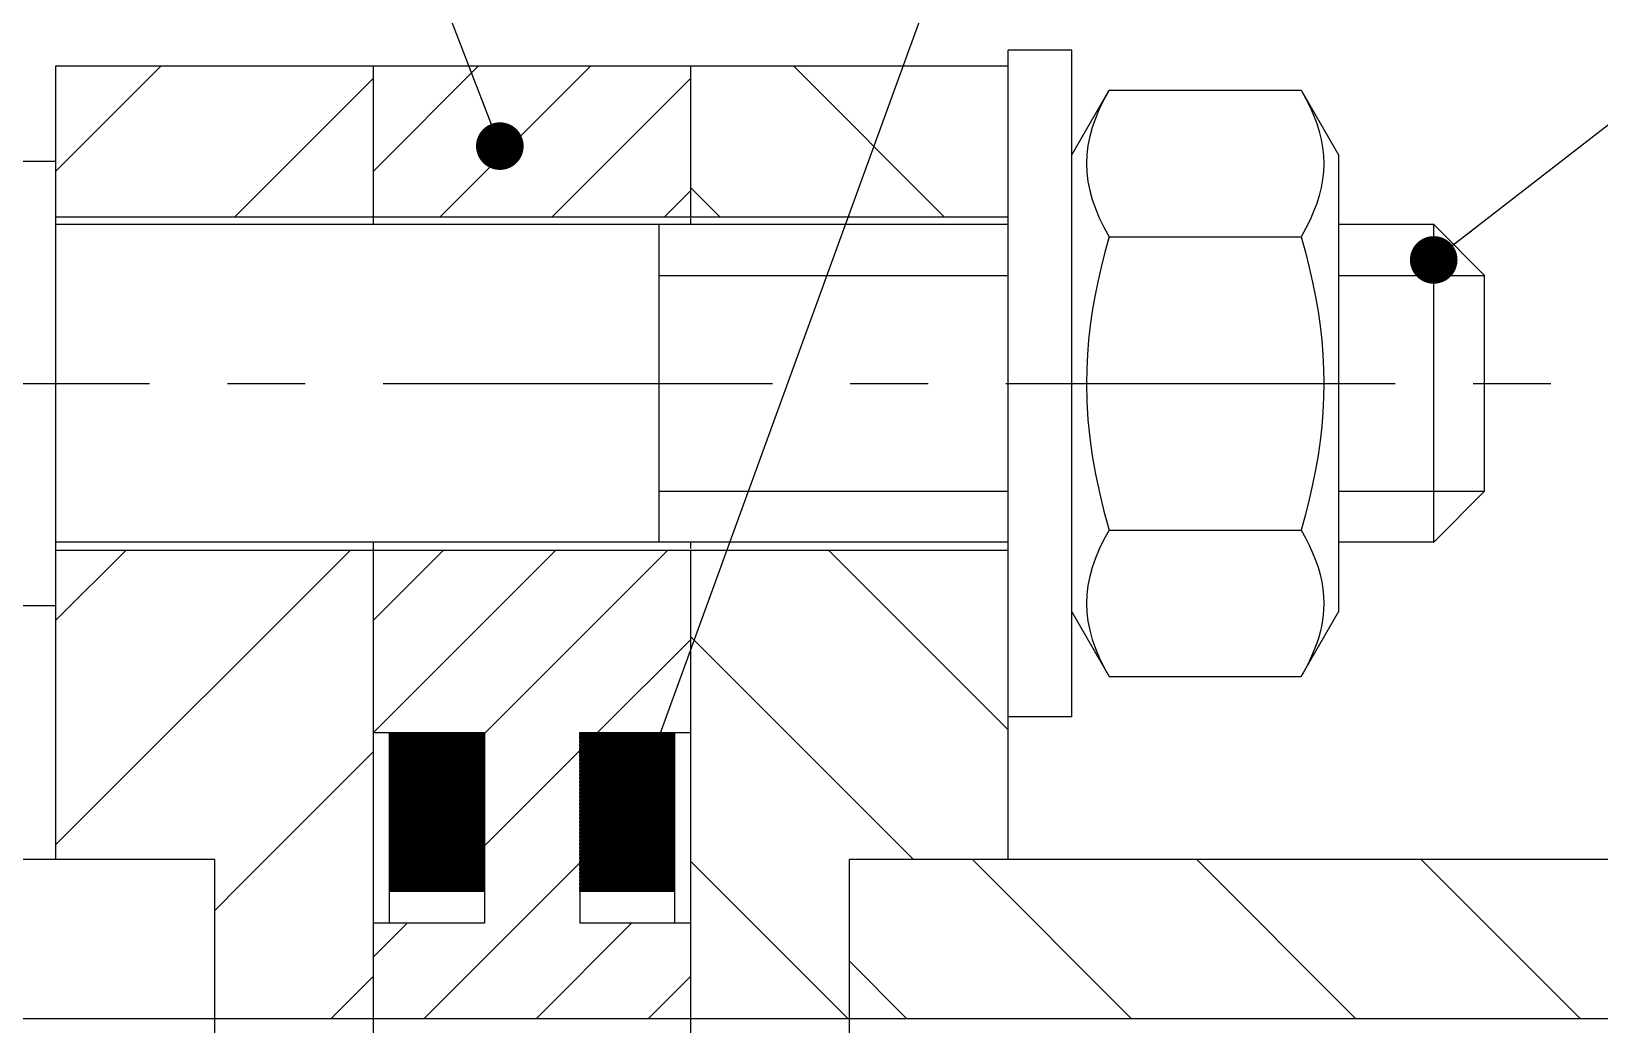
# Model space of a CAD drawing. Header units: millimetres. Extents: x 0 to 1189, y 0 to 841.
# Drawn here: x 395.5 to 494.3, y 115 to 177.6 of the extents above; entities that cross this region are included whole.
import ezdxf

# ---------------------------------------------------------------- set-up
doc = ezdxf.new("R2010")
doc.units = ezdxf.units.MM
doc.header["$LTSCALE"] = 65.395
doc.linetypes.add('CENTER', pattern=[0.6, 0.375, -0.075, 0.075, -0.075])
doc.layers.get('0').update_dxf_attribs({"linetype": 'CONTINUOUS'})
doc.layers.add('ALL_AXIS', color=7, linetype='CONTINUOUS')
doc.styles.get("Standard").update_dxf_attribs({"font": 'txt', "width": 0.7})
doc.dimstyles.get("Standard").update_dxf_attribs({"dimtxt": 3.5, "dimasz": 3, "dimexe": 0.18, "dimexo": 0.0625, "dimgap": 0.09, "dimtad": 1, "dimdec": 5, "dimdsep": 46, "dimtxsty": 'STANDARD', "dimblk": '_FILLED', "dimblk1": '_FILLED', "dimblk2": '_FILLED', "dimcen": 0.09, "dimadec": 0, "dimazin": 0, "dimtol": 1, "dimtp": 1e-05, "dimtm": 1e-05, "dimtfac": 1, "dimtdec": 5, "dimtofl": 0, "dimtmove": 0, "dimatfit": 3, "dimldrblk": '_FILLED', "dimfxl": 1, "dimtolj": 1, "dimarcsym": 0})

# ---------------------------------------------------------------- blocks, each defined once
blk = doc.blocks.new('_FILLED')
at = {"color": 0, "linetype": 'BYBLOCK'}
blk.add_solid([(0, 0), (-1, 0.167), (-1, -0.167)], dxfattribs=at)

msp = doc.modelspace()

# ---------------------------------------------------------------- linework, layer by layer
at = {"color": 7, "linetype": 'CONTINUOUS'}
for p, q in [((461.0820295, 176.3735683), (457.0820295, 176.3735683)), ((457.0820295, 125.3735683), (457.0820295, 176.3735683)), ((461.0820295, 134.3735683), (461.0820295, 176.3735683)), ((397.0820295, 125.3735683), (397.0820295, 175.3735683)), ((397.0820295, 175.3735683), (457.0820295, 175.3735683)), ((417.0820295, 165.3735683), (417.0820295, 175.3735683)), ((437.0820295, 165.8735683), (437.0820295, 175.3735683)), ((461.0820295, 169.7735927), (463.4345686, 173.848788)), ((463.4345686, 173.848788), (475.5292951, 173.848788)), ((475.5292951, 173.848788), (477.8818342, 169.7735927)), ((385.8906233, 169.3735683), (397.0820295, 169.3735683)), ((477.8818342, 169.7734707), (477.8818342, 140.973666)), ((397.0820295, 165.8735683), (457.0820295, 165.8735683)), ((457.0820295, 165.3735683), (397.0820295, 165.3735683)), ((435.0820295, 145.3735683), (435.0820295, 165.3735683)), ((437.0820295, 165.3735683), (437.0820295, 165.7811611)), ((483.8818342, 165.3735683), (477.8818342, 165.3735683)), ((487.0820295, 162.1736171), (483.8818342, 165.3735683)), ((483.8818342, 145.3735683), (483.8818342, 165.3735683)), ((463.4345686, 164.6111171), (475.5292951, 164.6111171)), ((487.0820295, 148.5735195), (487.0820295, 162.1730068)), ((387.1406233, 155.3735683), (397.0820295, 155.3735683)), ((487.0820295, 148.5735195), (483.8818342, 145.3735683)), ((457.0820295, 145.3735683), (397.0820295, 145.3735683)), ((417.0820295, 69.3735683), (417.0820295, 145.3735683)), ((437.0820295, 144.9659755), (437.0820295, 145.3735683)), ((463.4345686, 146.1360195), (475.5292951, 146.1360195)), ((483.8818342, 145.3735683), (477.8818342, 145.3735683)), ((397.0820295, 144.8735683), (457.0820295, 144.8735683)), ((437.0820295, 69.3735683), (437.0820295, 144.8735683)), ((385.8906233, 141.3735683), (397.0820295, 141.3735683)), ((461.0820295, 140.9735439), (463.4345686, 136.8983486)), ((475.5292951, 136.8983486), (477.8818342, 140.9735439)), ((463.4345686, 136.8983486), (475.5292951, 136.8983486)), ((461.0820295, 134.3735683), (457.0820295, 134.3735683)), ((417.0820295, 133.3735683), (424.0820295, 133.3735683)), ((418.0820295, 133.3735683), (418.0820295, 121.3735683)), ((424.0820295, 133.3735683), (424.0820295, 121.3735683)), ((430.0820295, 133.3735683), (437.0820295, 133.3735683)), ((430.0820295, 133.3735683), (430.0820295, 121.3735683)), ((436.0820295, 121.3735683), (436.0820295, 133.3735683)), ((407.0820295, 125.3735683), (339.5186627, 125.3735683)), ((407.0820295, 69.3735683), (407.0820295, 125.3735683)), ((542.3399133, 125.3735683), (447.0820295, 125.3735683)), ((447.0820295, 69.3735683), (447.0820295, 125.3735683)), ((424.0820295, 123.3735683), (418.0820295, 123.3735683)), ((436.0820295, 123.3735683), (430.0820295, 123.3735683)), ((424.0820295, 121.3735683), (417.0820295, 121.3735683)), ((437.0820295, 121.3735683), (430.0820295, 121.3735683)), ((340.5022143, 115.3735683), (538.7131917, 115.3735683))]:
    msp.add_line(p, q, dxfattribs=at)
at = {"color": 2, "linetype": 'CONTINUOUS'}
for p, q in [((397.0820295, 168.7433193), (403.7119123, 175.3735683)), ((417.0820295, 168.7433193), (423.7119123, 175.3735683)), ((421.2832014, 165.8735683), (430.7832014, 175.3735683)), ((453.0400373, 165.8735683), (443.5400373, 175.3735683)), ((408.3544905, 165.8735683), (417.0820295, 174.6011074)), ((428.3544905, 165.8735683), (437.0820295, 174.6011074)), ((435.4257795, 165.8735683), (437.0820295, 167.5300625)), ((438.8974592, 165.8735683), (437.0820295, 167.6892421)), ((435.0820295, 162.1736171), (457.0820295, 162.1736171)), ((477.8818342, 162.1736171), (487.0820295, 162.1736171)), ((435.0820295, 148.5735195), (457.0820295, 148.5735195)), ((477.8818342, 148.5735195), (487.0820295, 148.5735195)), ((397.0820295, 140.4590175), (401.4970686, 144.8735683)), ((397.0820295, 126.3168056), (415.6386701, 144.8735683)), ((417.0820295, 140.4590175), (421.4970686, 144.8735683)), ((417.0820295, 133.3879726), (428.5673811, 144.8735683)), ((424.0820295, 133.3168056), (435.6386701, 144.8735683)), ((457.0820295, 133.5471523), (445.7558576, 144.8735683)), ((451.1132795, 125.3735683), (437.0820295, 139.4050625)), ((431.2099592, 133.3735683), (437.0820295, 139.2457607)), ((418.0820295, 133.3410976), (420.752928, 123.3735683)), ((418.0820295, 133.2638271), (420.7324201, 123.3735683)), ((418.0820295, 133.1865566), (420.7109358, 123.3735683)), ((418.0820295, 133.1092861), (420.690428, 123.3735683)), ((418.0820295, 133.0318935), (420.6699201, 123.3735683)), ((418.0820295, 132.954623), (420.6494123, 123.3735683)), ((418.0820295, 132.8773525), (420.6289045, 123.3735683)), ((418.0820295, 132.800082), (420.6074201, 123.3735683)), ((418.0820295, 132.7228115), (420.5869123, 123.3735683)), ((418.0820295, 132.645541), (420.5664045, 123.3735683)), ((418.0820295, 132.5682705), (420.5458967, 123.3735683)), ((418.0820295, 132.491), (420.5253889, 123.3735683)), ((418.0820295, 132.4137294), (420.5039045, 123.3735683)), ((418.0937483, 133.3735683), (420.7734358, 123.3735683)), ((418.1142561, 133.3735683), (420.7939436, 123.3735683)), ((418.1357405, 133.3735683), (420.8144514, 123.3735683)), ((418.1562483, 133.3735683), (420.8359358, 123.3735683)), ((418.1767561, 133.3735683), (420.8564436, 123.3735683)), ((418.1972639, 133.3735683), (420.8769514, 123.3735683)), ((418.2177717, 133.3735683), (420.8974592, 123.3735683)), ((418.2392561, 133.3735683), (420.917967, 123.3735683)), ((418.2597639, 133.3735683), (420.9394514, 123.3735683)), ((418.2802717, 133.3735683), (420.9599592, 123.3735683)), ((418.3007795, 133.3735683), (420.980467, 123.3735683)), ((418.3222639, 133.3735683), (421.0009748, 123.3735683)), ((418.3427717, 133.3735683), (421.0224592, 123.3735683)), ((418.3632795, 133.3735683), (421.042967, 123.3735683)), ((418.3837873, 133.3735683), (421.0634748, 123.3735683)), ((418.4042951, 133.3735683), (421.0839826, 123.3735683)), ((418.4257795, 133.3735683), (421.1044905, 123.3735683)), ((418.4462873, 133.3735683), (421.1259748, 123.3735683)), ((418.4667951, 133.3735683), (421.1464826, 123.3735683)), ((418.487303, 133.3735683), (421.1669905, 123.3735683)), ((418.5078108, 133.3735683), (421.1874983, 123.3735683)), ((418.5292951, 133.3735683), (421.2080061, 123.3735683)), ((418.549803, 133.3735683), (421.2294905, 123.3735683)), ((418.5703108, 133.3735683), (421.2499983, 123.3735683)), ((418.5908186, 133.3735683), (421.2705061, 123.3735683)), ((418.6113264, 133.3735683), (421.2910139, 123.3735683)), ((418.6328108, 133.3735683), (421.3115217, 123.3735683)), ((418.6533186, 133.3735683), (421.3330061, 123.3735683)), ((418.6738264, 133.3735683), (421.3535139, 123.3735683)), ((418.6943342, 133.3735683), (421.3740217, 123.3735683)), ((418.714842, 133.3735683), (421.3945295, 123.3735683)), ((418.7363264, 133.3735683), (421.4150373, 123.3735683)), ((418.7568342, 133.3735683), (421.4365217, 123.3735683)), ((418.777342, 133.3735683), (421.4570295, 123.3735683)), ((418.7978498, 133.3735683), (421.4775373, 123.3735683)), ((418.8183576, 133.3735683), (421.4980451, 123.3735683)), ((418.839842, 133.3735683), (421.518553, 123.3735683)), ((418.8603498, 133.3735683), (421.5400373, 123.3735683)), ((418.8808576, 133.3735683), (421.5605451, 123.3735683)), ((418.9013655, 133.3735683), (421.581053, 123.3735683)), ((418.9218733, 133.3735683), (421.6015608, 123.3735683)), ((418.9433576, 133.3735683), (421.6220686, 123.3735683)), ((418.9638655, 133.3735683), (421.643553, 123.3735683)), ((418.9843733, 133.3735683), (421.6640608, 123.3735683)), ((419.0048811, 133.3735683), (421.6845686, 123.3735683)), ((419.0253889, 133.3735683), (421.7050764, 123.3735683)), ((419.0468733, 133.3735683), (421.7255842, 123.3735683)), ((419.0673811, 133.3735683), (421.7470686, 123.3735683)), ((419.0878889, 133.3735683), (421.7675764, 123.3735683)), ((419.1083967, 133.3735683), (421.7880842, 123.3735683)), ((419.1289045, 133.3735683), (421.808592, 123.3735683)), ((419.1503889, 133.3735683), (421.8290998, 123.3735683)), ((419.1708967, 133.3735683), (421.8505842, 123.3735683)), ((419.1914045, 133.3735683), (421.871092, 123.3735683)), ((419.2119123, 133.3735683), (421.8915998, 123.3735683)), ((419.2324201, 133.3735683), (421.9121076, 123.3735683)), ((419.2539045, 133.3735683), (421.9326155, 123.3735683)), ((419.2744123, 133.3735683), (421.9540998, 123.3735683)), ((419.2949201, 133.3735683), (421.9746076, 123.3735683)), ((419.315428, 133.3735683), (421.9951155, 123.3735683)), ((419.3359358, 133.3735683), (422.0156233, 123.3735683)), ((419.3574201, 133.3735683), (422.0361311, 123.3735683)), ((419.377928, 133.3735683), (422.0576155, 123.3735683)), ((419.3984358, 133.3735683), (422.0781233, 123.3735683)), ((419.4189436, 133.3735683), (422.0986311, 123.3735683)), ((419.4394514, 133.3735683), (422.1191389, 123.3735683)), ((419.4609358, 133.3735683), (422.1396467, 123.3735683)), ((419.4814436, 133.3735683), (422.1611311, 123.3735683)), ((419.5019514, 133.3735683), (422.1816389, 123.3735683)), ((419.5224592, 133.3735683), (422.2021467, 123.3735683)), ((419.542967, 133.3735683), (422.2226545, 123.3735683)), ((419.5644514, 133.3735683), (422.2431623, 123.3735683)), ((419.5849592, 133.3735683), (422.2646467, 123.3735683)), ((419.605467, 133.3735683), (422.2851545, 123.3735683)), ((419.6259748, 133.3735683), (422.3056623, 123.3735683)), ((419.6464826, 133.3735683), (422.3261701, 123.3735683)), ((419.667967, 133.3735683), (422.346678, 123.3735683)), ((419.6884748, 133.3735683), (422.3681623, 123.3735683)), ((419.7089826, 133.3735683), (422.3886701, 123.3735683)), ((419.7294905, 133.3735683), (422.409178, 123.3735683)), ((419.7499983, 133.3735683), (422.4296858, 123.3735683)), ((419.7714826, 133.3735683), (422.4501936, 123.3735683)), ((419.7919905, 133.3735683), (422.471678, 123.3735683)), ((419.8124983, 133.3735683), (422.4921858, 123.3735683)), ((419.8330061, 133.3735683), (422.5126936, 123.3735683)), ((419.8535139, 133.3735683), (422.5332014, 123.3735683)), ((419.8749983, 133.3735683), (422.5537092, 123.3735683)), ((419.8955061, 133.3735683), (422.5751936, 123.3735683)), ((419.9160139, 133.3735683), (422.5957014, 123.3735683)), ((419.9365217, 133.3735683), (422.6162092, 123.3735683)), ((419.9580061, 133.3735683), (422.636717, 123.3735683)), ((419.9785139, 133.3735683), (422.6582014, 123.3735683)), ((419.9990217, 133.3735683), (422.6787092, 123.3735683)), ((420.0195295, 133.3735683), (422.699217, 123.3735683)), ((420.0400373, 133.3735683), (422.7197248, 123.3735683)), ((420.0615217, 133.3735683), (422.7402326, 123.3735683)), ((420.0820295, 133.3735683), (422.761717, 123.3735683)), ((420.1025373, 133.3735683), (422.7822248, 123.3735683)), ((420.1230451, 133.3735683), (422.8027326, 123.3735683)), ((420.143553, 133.3735683), (422.8232405, 123.3735683)), ((420.1650373, 133.3735683), (422.8437483, 123.3735683)), ((420.1855451, 133.3735683), (422.8652326, 123.3735683)), ((420.206053, 133.3735683), (422.8857405, 123.3735683)), ((420.2265608, 133.3735683), (422.9062483, 123.3735683)), ((420.2470686, 133.3735683), (422.9267561, 123.3735683)), ((420.268553, 133.3735683), (422.9472639, 123.3735683)), ((420.2890608, 133.3735683), (422.9687483, 123.3735683)), ((420.3095686, 133.3735683), (422.9892561, 123.3735683)), ((420.3300764, 133.3735683), (423.0097639, 123.3735683)), ((420.3505842, 133.3735683), (423.0302717, 123.3735683)), ((420.3720686, 133.3735683), (423.0507795, 123.3735683)), ((420.3925764, 133.3735683), (423.0722639, 123.3735683)), ((420.4130842, 133.3735683), (423.0927717, 123.3735683)), ((420.433592, 133.3735683), (423.1132795, 123.3735683)), ((420.4540998, 133.3735683), (423.1337873, 123.3735683)), ((420.4755842, 133.3735683), (423.1542951, 123.3735683)), ((420.496092, 133.3735683), (423.1757795, 123.3735683)), ((420.5165998, 133.3735683), (423.1962873, 123.3735683)), ((420.5371076, 133.3735683), (423.2167951, 123.3735683)), ((420.5576155, 133.3735683), (423.237303, 123.3735683)), ((420.5790998, 133.3735683), (423.2578108, 123.3735683)), ((420.5996076, 133.3735683), (423.2792951, 123.3735683)), ((420.6201155, 133.3735683), (423.299803, 123.3735683)), ((420.6406233, 133.3735683), (423.3203108, 123.3735683)), ((420.6611311, 133.3735683), (423.3408186, 123.3735683)), ((420.6826155, 133.3735683), (423.3613264, 123.3735683)), ((420.7031233, 133.3735683), (423.3828108, 123.3735683)), ((420.7236311, 133.3735683), (423.4033186, 123.3735683)), ((420.7441389, 133.3735683), (423.4238264, 123.3735683)), ((420.7646467, 133.3735683), (423.4443342, 123.3735683)), ((420.7861311, 133.3735683), (423.464842, 123.3735683)), ((420.8066389, 133.3735683), (423.4863264, 123.3735683)), ((420.8271467, 133.3735683), (423.5068342, 123.3735683)), ((420.8476545, 133.3735683), (423.527342, 123.3735683)), ((420.8681623, 133.3735683), (423.5478498, 123.3735683)), ((420.8896467, 133.3735683), (423.5683576, 123.3735683)), ((420.9101545, 133.3735683), (423.589842, 123.3735683)), ((420.9306623, 133.3735683), (423.6103498, 123.3735683)), ((420.9511701, 133.3735683), (423.6308576, 123.3735683)), ((420.971678, 133.3735683), (423.6513655, 123.3735683)), ((420.9931623, 133.3735683), (423.6718733, 123.3735683)), ((421.0136701, 133.3735683), (423.6933576, 123.3735683)), ((421.034178, 133.3735683), (423.7138655, 123.3735683)), ((421.0546858, 133.3735683), (423.7343733, 123.3735683)), ((421.0751936, 133.3735683), (423.7548811, 123.3735683)), ((421.096678, 133.3735683), (423.7753889, 123.3735683)), ((421.1171858, 133.3735683), (423.7968733, 123.3735683)), ((421.1376936, 133.3735683), (423.8173811, 123.3735683)), ((421.1582014, 133.3735683), (423.8378889, 123.3735683)), ((421.1787092, 133.3735683), (423.8583967, 123.3735683)), ((421.2001936, 133.3735683), (423.8789045, 123.3735683)), ((421.2207014, 133.3735683), (423.9003889, 123.3735683)), ((421.2412092, 133.3735683), (423.9208967, 123.3735683)), ((421.261717, 133.3735683), (423.9414045, 123.3735683)), ((421.2822248, 133.3735683), (423.9619123, 123.3735683)), ((421.3037092, 133.3735683), (423.9824201, 123.3735683)), ((421.324217, 133.3735683), (424.0039045, 123.3735683)), ((421.3447248, 133.3735683), (424.0244123, 123.3735683)), ((421.3652326, 133.3735683), (424.0449201, 123.3735683)), ((421.3857405, 133.3735683), (424.065428, 123.3735683)), ((421.4072248, 133.3735683), (424.0820295, 123.3899257)), ((421.4277326, 133.3735683), (424.0820295, 123.4671962)), ((421.4482405, 133.3735683), (424.0820295, 123.5444668)), ((421.4687483, 133.3735683), (424.0820295, 123.6217373)), ((421.4892561, 133.3735683), (424.0820295, 123.6990078)), ((421.5107405, 133.3735683), (424.0820295, 123.7762783)), ((421.5312483, 133.3735683), (424.0820295, 123.8535488)), ((421.5517561, 133.3735683), (424.0820295, 123.9308193)), ((421.5722639, 133.3735683), (424.0820295, 124.0080898)), ((421.5927717, 133.3735683), (424.0820295, 124.0853603)), ((421.6142561, 133.3735683), (424.0820295, 124.1626308)), ((421.6347639, 133.3735683), (424.0820295, 124.2399013)), ((421.6552717, 133.3735683), (424.0820295, 124.3171718)), ((421.6757795, 133.3735683), (424.0820295, 124.3944423)), ((421.6972639, 133.3735683), (424.0820295, 124.4717128)), ((421.7177717, 133.3735683), (424.0820295, 124.5489834)), ((421.7382795, 133.3735683), (424.0820295, 124.6262539)), ((421.7587873, 133.3735683), (424.0820295, 124.7035244)), ((421.7792951, 133.3735683), (424.0820295, 124.7807949)), ((421.8007795, 133.3735683), (424.0820295, 124.8580654)), ((421.8212873, 133.3735683), (424.0820295, 124.9353359)), ((421.8417951, 133.3735683), (424.0820295, 125.0126064)), ((421.862303, 133.3735683), (424.0820295, 125.0898769)), ((421.8828108, 133.3735683), (424.0820295, 125.1671474)), ((421.9042951, 133.3735683), (424.0820295, 125.2444179)), ((421.924803, 133.3735683), (424.0820295, 125.3216884)), ((421.9453108, 133.3735683), (424.0820295, 125.3989589)), ((421.9658186, 133.3735683), (424.0820295, 125.4762294)), ((421.9863264, 133.3735683), (424.0820295, 125.5535)), ((422.0078108, 133.3735683), (424.0820295, 125.6307705)), ((422.0283186, 133.3735683), (424.0820295, 125.708041)), ((422.0488264, 133.3735683), (424.0820295, 125.7853115)), ((422.0693342, 133.3735683), (424.0820295, 125.862582)), ((422.089842, 133.3735683), (424.0820295, 125.9399746)), ((422.1113264, 133.3735683), (424.0820295, 126.0172451)), ((422.1318342, 133.3735683), (424.0820295, 126.0945156)), ((422.152342, 133.3735683), (424.0820295, 126.1717861)), ((422.1728498, 133.3735683), (424.0820295, 126.2490566)), ((422.1933576, 133.3735683), (424.0820295, 126.3263271)), ((422.214842, 133.3735683), (424.0820295, 126.4035976)), ((422.2353498, 133.3735683), (424.0820295, 126.4808681)), ((422.2558576, 133.3735683), (424.0820295, 126.5581386)), ((422.2763655, 133.3735683), (424.0820295, 126.6354091)), ((422.2968733, 133.3735683), (424.0820295, 126.7126796)), ((422.3183576, 133.3735683), (424.0820295, 126.7899502)), ((422.3388655, 133.3735683), (424.0820295, 126.8672207)), ((422.3593733, 133.3735683), (424.0820295, 126.9444912)), ((422.3798811, 133.3735683), (424.0820295, 127.0217617)), ((422.4003889, 133.3735683), (424.0820295, 127.0990322)), ((422.4218733, 133.3735683), (422.5322248, 132.9584072)), ((422.4423811, 133.3735683), (424.0820295, 127.2535732)), ((422.4628889, 133.3735683), (424.0820295, 127.3308437)), ((422.4833967, 133.3735683), (424.0820295, 127.4081142)), ((422.5039045, 133.3735683), (424.0820295, 127.4853847)), ((422.5253889, 133.3735683), (424.0820295, 127.5626552)), ((422.5322248, 132.9584072), (424.0820295, 127.1763027)), ((422.5458967, 133.3735683), (424.0820295, 127.6399257)), ((422.5664045, 133.3735683), (422.667967, 132.9946621)), ((422.5869123, 133.3735683), (424.0820295, 127.7944668)), ((422.6074201, 133.3735683), (422.7070295, 133.005038)), ((422.6289045, 133.3735683), (424.0820295, 127.9490078)), ((422.6494123, 133.3735683), (424.0820295, 128.0262783)), ((422.667967, 132.9946621), (424.0820295, 127.7171962)), ((422.6699201, 133.3735683), (424.0820295, 128.1035488)), ((422.690428, 133.3735683), (424.0820295, 128.1808193)), ((422.7070295, 133.005038), (424.0820295, 127.8717373)), ((422.7109358, 133.3735683), (422.8027326, 133.0309169)), ((422.7324201, 133.3735683), (424.0820295, 128.3353603)), ((422.752928, 133.3735683), (424.0820295, 128.4126308)), ((422.7734358, 133.3735683), (424.0820295, 128.4899013)), ((422.7939436, 133.3735683), (424.0820295, 128.5672939)), ((422.8027326, 133.0309169), (424.0820295, 128.2580898)), ((422.8144514, 133.3735683), (424.0820295, 128.6445644)), ((422.8359358, 133.3735683), (424.0820295, 128.7218349)), ((422.8564436, 133.3735683), (424.0820295, 128.7991054)), ((422.8769514, 133.3735683), (424.0820295, 128.8763759)), ((422.8974592, 133.3735683), (424.0820295, 128.9536464)), ((422.917967, 133.3735683), (424.0820295, 129.0309169)), ((422.9394514, 133.3735683), (424.0820295, 129.1081875)), ((422.9599592, 133.3735683), (423.0351545, 133.0930507)), ((422.980467, 133.3735683), (424.0820295, 129.2627285)), ((423.0009748, 133.3735683), (424.0820295, 129.339999)), ((423.0214826, 133.3735683), (424.0820295, 129.4172695)), ((423.0351545, 133.0930507), (424.0820295, 129.185458)), ((423.042967, 133.3735683), (424.0820295, 129.49454)), ((423.0634748, 133.3735683), (424.0820295, 129.5718105)), ((423.0839826, 133.3735683), (424.0820295, 129.649081)), ((423.1044905, 133.3735683), (424.0820295, 129.7263515)), ((423.1249983, 133.3735683), (424.0820295, 129.803622)), ((423.1464826, 133.3735683), (424.0820295, 129.8808925)), ((423.1669905, 133.3735683), (424.0820295, 129.958163)), ((423.1874983, 133.3735683), (424.0820295, 130.0354336)), ((423.2080061, 133.3735683), (424.0820295, 130.1127041)), ((423.2285139, 133.3735683), (424.0820295, 130.1899746)), ((423.2499983, 133.3735683), (424.0820295, 130.2672451)), ((423.2705061, 133.3735683), (424.0820295, 130.3445156)), ((423.2910139, 133.3735683), (424.0820295, 130.4217861)), ((423.3115217, 133.3735683), (424.0820295, 130.4990566)), ((423.3330061, 133.3735683), (424.0820295, 130.5763271)), ((423.3535139, 133.3735683), (424.0820295, 130.6535976)), ((423.3740217, 133.3735683), (424.0820295, 130.7308681)), ((423.3945295, 133.3735683), (424.0820295, 130.8081386)), ((423.4150373, 133.3735683), (424.0820295, 130.8854091)), ((423.4365217, 133.3735683), (424.0820295, 130.9626796)), ((423.4570295, 133.3735683), (424.0820295, 131.0399502)), ((423.4775373, 133.3735683), (424.0820295, 131.1172207)), ((423.4980451, 133.3735683), (424.0820295, 131.1944912)), ((423.518553, 133.3735683), (424.0820295, 131.2718837)), ((423.5400373, 133.3735683), (424.0820295, 131.3491543)), ((423.5605451, 133.3735683), (424.0820295, 131.4264248)), ((423.581053, 133.3735683), (424.0820295, 131.5036953)), ((423.6015608, 133.3735683), (424.0820295, 131.5809658)), ((423.6220686, 133.3735683), (424.0820295, 131.6582363)), ((423.643553, 133.3735683), (424.0820295, 131.7355068)), ((423.6640608, 133.3735683), (423.6914045, 133.2689541)), ((423.6845686, 133.3735683), (424.0820295, 131.8900478)), ((423.6914045, 133.2689541), (424.0820295, 131.8127773)), ((423.7050764, 133.3735683), (424.0820295, 131.9673183)), ((423.7255842, 133.3735683), (423.7499983, 133.2845791)), ((423.7470686, 133.3735683), (424.0820295, 132.1218593)), ((423.7499983, 133.2845791), (424.0820295, 132.0445888)), ((423.7675764, 133.3735683), (423.7880842, 133.294955)), ((423.7880842, 133.3735683), (424.0820295, 132.2764003)), ((423.7880842, 133.294955), (424.0820295, 132.1991298)), ((423.808592, 133.3735683), (424.0820295, 132.3536709)), ((423.8290998, 133.3735683), (424.0820295, 132.4309414)), ((423.8505842, 133.3735683), (424.0820295, 132.5082119)), ((423.871092, 133.3735683), (424.0820295, 132.5854824)), ((423.8915998, 133.3735683), (424.0820295, 132.6627529)), ((423.9121076, 133.3735683), (424.0820295, 132.7400234)), ((423.9326155, 133.3735683), (424.0820295, 132.8172939)), ((423.9540998, 133.3735683), (424.0820295, 132.8945644)), ((423.9746076, 133.3735683), (424.0820295, 132.9718349)), ((423.9951155, 133.3735683), (424.0820295, 133.0491054)), ((424.0156233, 133.3735683), (424.0820295, 133.1263759)), ((424.0361311, 133.3735683), (424.0820295, 133.2036464)), ((424.0576155, 133.3735683), (424.0820295, 133.2809169)), ((424.0781233, 133.3735683), (424.0820295, 133.3581875)), ((430.0820295, 133.1943691), (430.0976545, 133.3735683)), ((430.0820295, 132.7353847), (430.1376936, 133.3735683)), ((430.0820295, 132.2764003), (430.1777326, 133.3735683)), ((430.0820295, 131.817416), (430.2177717, 133.3735683)), ((430.0820295, 131.5880459), (430.2382795, 133.3735683)), ((430.0820295, 131.1290615), (430.2783186, 133.3735683)), ((430.0820295, 130.6700771), (430.3183576, 133.3735683)), ((430.0820295, 130.2110927), (430.3583967, 133.3735683)), ((430.0820295, 129.9817226), (430.3789045, 133.3735683)), ((430.0820295, 129.7522304), (430.3984358, 133.3735683)), ((430.0820295, 129.5227382), (430.4189436, 133.3735683)), ((430.0820295, 129.0637539), (430.4589826, 133.3735683)), ((430.0820295, 128.6047695), (430.4990217, 133.3735683)), ((430.0820295, 128.3753994), (430.5195295, 133.3735683)), ((430.0820295, 128.1459072), (430.5390608, 133.3735683)), ((430.0820295, 127.916415), (430.5595686, 133.3735683)), ((430.0820295, 127.6869228), (430.5790998, 133.3735683)), ((430.0820295, 127.4574306), (430.5996076, 133.3735683)), ((430.0820295, 126.9985683), (430.6396467, 133.3735683)), ((430.0820295, 126.7690761), (430.6601545, 133.3735683)), ((430.0820295, 126.5395839), (430.6796858, 133.3735683)), ((430.0820295, 126.3100918), (430.7001936, 133.3735683)), ((430.0820295, 126.0805996), (430.7197248, 133.3735683)), ((430.0820295, 125.8511074), (430.7402326, 133.3735683)), ((430.0820295, 125.6216152), (430.7597639, 133.3735683)), ((430.0820295, 125.3922451), (430.7802717, 133.3735683)), ((430.0820295, 124.9332607), (430.8203108, 133.3735683)), ((430.0820295, 124.7037685), (430.8408186, 133.3735683)), ((430.0820295, 124.4742763), (430.8603498, 133.3735683)), ((430.0820295, 124.2447841), (430.8808576, 133.3735683)), ((430.0820295, 132.0469082), (430.1982405, 133.3735683)), ((430.0820295, 130.8995693), (430.2988264, 133.3735683)), ((430.0820295, 130.4405849), (430.3388655, 133.3735683)), ((430.0820295, 129.2932461), (430.4394514, 133.3735683)), ((430.0820295, 128.8342617), (430.4794905, 133.3735683)), ((430.0820295, 127.2279384), (430.6201155, 133.3735683)), ((430.0820295, 125.1627529), (430.8007795, 133.3735683)), ((430.0820295, 132.5058925), (430.1582014, 133.3735683)), ((430.0820295, 131.3585537), (430.2587873, 133.3735683)), ((430.0820295, 132.9648769), (430.1181623, 133.3735683)), ((430.0820295, 123.5564296), (430.9414045, 133.3735683)), ((430.0820295, 124.0152919), (430.8945295, 133.3025234)), ((430.0820295, 123.7859218), (430.9140608, 133.3006923)), ((430.0859358, 123.3735683), (430.9609358, 133.3735683)), ((430.1064436, 123.3735683), (430.9814436, 133.3735683)), ((430.1259748, 123.3735683), (431.0009748, 133.3735683)), ((430.1464826, 123.3735683), (431.0136701, 133.2920253)), ((430.1660139, 123.3735683), (431.034178, 133.2903164)), ((430.1865217, 123.3735683), (431.0615217, 133.3735683)), ((430.2070295, 123.3735683), (431.074217, 133.2867763)), ((430.2265608, 123.3735683), (431.1015608, 133.3735683)), ((430.2470686, 123.3735683), (431.1132795, 133.2833584)), ((430.2665998, 123.3735683), (431.1415998, 133.3735683)), ((430.2871076, 123.3735683), (431.1533186, 133.2798183)), ((430.3066389, 123.3735683), (431.1738264, 133.2781093)), ((430.3271467, 123.3735683), (431.2021467, 133.3735683)), ((430.346678, 123.3735683), (431.221678, 133.3735683)), ((430.3671858, 123.3735683), (431.2421858, 133.3735683)), ((430.3876936, 123.3735683), (431.261717, 133.3735683)), ((430.4072248, 123.3735683), (431.2822248, 133.3735683)), ((430.4277326, 123.3735683), (431.292967, 133.2676113)), ((430.4472639, 123.3735683), (431.3222639, 133.3735683)), ((430.4677717, 123.3735683), (431.3427717, 133.3735683)), ((430.487303, 123.3735683), (431.362303, 133.3735683)), ((430.5078108, 123.3735683), (431.3828108, 133.3735683)), ((430.527342, 123.3735683), (431.402342, 133.3735683)), ((430.5478498, 123.3735683), (431.4121076, 133.2571132)), ((430.5683576, 123.3735683), (431.4326155, 133.2554043)), ((430.5878889, 123.3735683), (431.4628889, 133.3735683)), ((430.6083967, 123.3735683), (431.4833967, 133.3735683)), ((430.627928, 123.3735683), (431.502928, 133.3735683)), ((430.6484358, 123.3735683), (431.511717, 133.2484462)), ((430.667967, 123.3735683), (431.542967, 133.3735683)), ((430.6884748, 123.3735683), (431.5634748, 133.3735683)), ((430.7080061, 123.3735683), (431.5830061, 133.3735683)), ((430.7285139, 123.3735683), (431.6035139, 133.3735683)), ((430.7490217, 123.3735683), (431.6230451, 133.3735683)), ((430.768553, 123.3735683), (431.643553, 133.3735683)), ((430.7890608, 123.3735683), (431.6640608, 133.3735683)), ((430.808592, 123.3735683), (431.683592, 133.3735683)), ((430.8290998, 123.3735683), (431.7040998, 133.3735683)), ((430.8486311, 123.3735683), (431.7236311, 133.3735683)), ((430.8691389, 123.3735683), (431.7441389, 133.3735683)), ((430.8896467, 123.3735683), (431.7636701, 133.3735683)), ((430.8945295, 133.3025234), (430.9003889, 133.3735683)), ((430.909178, 123.3735683), (431.784178, 133.3735683)), ((430.9140608, 133.3006923), (430.9208967, 133.3735683)), ((430.9296858, 123.3735683), (431.8046858, 133.3735683)), ((430.949217, 123.3735683), (431.824217, 133.3735683)), ((430.9697248, 123.3735683), (431.8447248, 133.3735683)), ((430.9892561, 123.3735683), (431.8642561, 133.3735683)), ((431.0097639, 123.3735683), (431.8847639, 133.3735683)), ((431.0136701, 133.2920253), (431.0214826, 133.3735683)), ((431.0292951, 123.3735683), (431.9042951, 133.3735683)), ((431.034178, 133.2903164), (431.0410139, 133.3735683)), ((431.049803, 123.3735683), (431.924803, 133.3735683)), ((431.0703108, 123.3735683), (431.9443342, 133.3735683)), ((431.074217, 133.2867763), (431.081053, 133.3735683)), ((431.089842, 123.3735683), (431.964842, 133.3735683)), ((431.1103498, 123.3735683), (431.9853498, 133.3735683)), ((431.1132795, 133.2833584), (431.1220686, 133.3735683)), ((431.1298811, 123.3735683), (432.0048811, 133.3735683)), ((431.1503889, 123.3735683), (432.0253889, 133.3735683)), ((431.1533186, 133.2798183), (431.1621076, 133.3735683)), ((431.1699201, 123.3735683), (432.0449201, 133.3735683)), ((431.1738264, 133.2781093), (431.1816389, 133.3735683)), ((431.190428, 123.3735683), (432.065428, 133.3735683)), ((431.2099592, 123.3735683), (432.0849592, 133.3735683)), ((431.230467, 123.3735683), (432.105467, 133.3735683)), ((431.2509748, 123.3735683), (432.1249983, 133.3735683)), ((431.2705061, 123.3735683), (432.1455061, 133.3735683)), ((431.2910139, 123.3735683), (432.1660139, 133.3735683)), ((431.292967, 133.2676113), (431.3027326, 133.3735683)), ((431.3105451, 123.3735683), (432.1855451, 133.3735683)), ((431.331053, 123.3735683), (432.206053, 133.3735683)), ((431.3505842, 123.3735683), (432.2255842, 133.3735683)), ((431.371092, 123.3735683), (432.246092, 133.3735683)), ((431.3906233, 123.3735683), (432.2656233, 133.3735683)), ((431.4111311, 123.3735683), (432.2861311, 133.3735683)), ((431.4121076, 133.2571132), (431.4228498, 133.3735683)), ((431.4316389, 123.3735683), (432.3056623, 133.3735683)), ((431.4326155, 133.2554043), (431.4423811, 133.3735683)), ((431.4511701, 123.3735683), (432.3261701, 133.3735683)), ((431.471678, 123.3735683), (432.346678, 133.3735683)), ((431.4912092, 123.3735683), (432.3662092, 133.3735683)), ((431.511717, 133.2484462), (431.5234358, 133.3735683)), ((431.511717, 123.3735683), (432.386717, 133.3735683)), ((431.5312483, 123.3735683), (432.4062483, 133.3735683)), ((431.5517561, 123.3735683), (432.4267561, 133.3735683)), ((431.5712873, 123.3735683), (432.4462873, 133.3735683)), ((431.5917951, 123.3735683), (432.4667951, 133.3735683)), ((431.612303, 123.3735683), (432.4863264, 133.3735683)), ((431.6318342, 123.3735683), (432.5068342, 133.3735683)), ((431.652342, 123.3735683), (432.527342, 133.3735683)), ((431.6718733, 123.3735683), (432.5468733, 133.3735683)), ((431.6923811, 123.3735683), (432.5673811, 133.3735683)), ((431.7119123, 123.3735683), (432.5869123, 133.3735683)), ((431.7324201, 123.3735683), (432.6074201, 133.3735683)), ((431.752928, 123.3735683), (432.6269514, 133.3735683)), ((431.7724592, 123.3735683), (432.6474592, 133.3735683)), ((431.792967, 123.3735683), (432.667967, 133.3735683)), ((431.8124983, 123.3735683), (432.6874983, 133.3735683)), ((431.8330061, 123.3735683), (432.7080061, 133.3735683)), ((431.8525373, 123.3735683), (432.7275373, 133.3735683)), ((431.8730451, 123.3735683), (432.7480451, 133.3735683)), ((431.8925764, 123.3735683), (432.7675764, 133.3735683)), ((431.9130842, 123.3735683), (432.7880842, 133.3735683)), ((431.933592, 123.3735683), (432.8076155, 133.3735683)), ((431.9531233, 123.3735683), (432.8281233, 133.3735683)), ((431.9736311, 123.3735683), (432.8486311, 133.3735683)), ((431.9931623, 123.3735683), (432.8681623, 133.3735683)), ((432.0136701, 123.3735683), (432.8886701, 133.3735683)), ((432.0332014, 123.3735683), (432.9082014, 133.3735683)), ((432.0537092, 123.3735683), (432.9287092, 133.3735683)), ((432.0732405, 123.3735683), (432.9482405, 133.3735683)), ((432.0937483, 123.3735683), (432.9687483, 133.3735683)), ((432.1142561, 123.3735683), (432.9882795, 133.3735683)), ((432.1337873, 123.3735683), (433.0087873, 133.3735683)), ((432.1542951, 123.3735683), (433.0292951, 133.3735683)), ((432.1738264, 123.3735683), (433.0488264, 133.3735683)), ((432.1943342, 123.3735683), (433.0693342, 133.3735683)), ((432.2138655, 123.3735683), (433.0888655, 133.3735683)), ((432.2343733, 123.3735683), (433.1093733, 133.3735683)), ((432.2539045, 123.3735683), (433.1289045, 133.3735683)), ((432.2744123, 123.3735683), (433.1494123, 133.3735683)), ((432.2949201, 123.3735683), (433.1689436, 133.3735683)), ((432.3144514, 123.3735683), (433.1894514, 133.3735683)), ((432.3349592, 123.3735683), (433.2099592, 133.3735683)), ((432.3544905, 123.3735683), (433.2294905, 133.3735683)), ((432.3749983, 123.3735683), (433.2499983, 133.3735683)), ((432.3945295, 123.3735683), (433.2695295, 133.3735683)), ((432.4150373, 123.3735683), (433.2900373, 133.3735683)), ((432.4345686, 123.3735683), (433.3095686, 133.3735683)), ((432.4550764, 123.3735683), (433.3300764, 133.3735683)), ((432.4755842, 123.3735683), (433.3496076, 133.3735683)), ((432.4951155, 123.3735683), (433.3701155, 133.3735683)), ((432.5156233, 123.3735683), (433.3906233, 133.3735683)), ((432.5351545, 123.3735683), (433.4101545, 133.3735683)), ((432.5556623, 123.3735683), (433.4306623, 133.3735683)), ((432.5751936, 123.3735683), (433.4501936, 133.3735683)), ((432.5957014, 123.3735683), (433.4707014, 133.3735683)), ((432.6162092, 123.3735683), (433.4902326, 133.3735683)), ((432.6357405, 123.3735683), (433.5107405, 133.3735683)), ((432.6562483, 123.3735683), (433.5312483, 133.3735683)), ((432.6757795, 123.3735683), (433.5507795, 133.3735683)), ((432.6962873, 123.3735683), (433.5712873, 133.3735683)), ((432.7158186, 123.3735683), (433.5908186, 133.3735683)), ((432.7363264, 123.3735683), (433.6113264, 133.3735683)), ((432.7558576, 123.3735683), (433.6308576, 133.3735683)), ((432.7763655, 123.3735683), (433.6513655, 133.3735683)), ((432.7968733, 123.3735683), (433.6708967, 133.3735683)), ((432.8164045, 123.3735683), (433.6914045, 133.3735683)), ((432.8369123, 123.3735683), (433.7119123, 133.3735683)), ((432.8564436, 123.3735683), (433.7314436, 133.3735683)), ((432.8769514, 123.3735683), (433.7519514, 133.3735683)), ((432.8964826, 123.3735683), (433.7714826, 133.3735683)), ((432.9169905, 123.3735683), (433.7919905, 133.3735683)), ((432.9365217, 123.3735683), (433.8115217, 133.3735683)), ((432.9570295, 123.3735683), (433.8320295, 133.3735683)), ((432.9775373, 123.3735683), (433.8515608, 133.3735683)), ((432.9970686, 123.3735683), (433.8720686, 133.3735683)), ((433.0175764, 123.3735683), (433.8925764, 133.3735683)), ((433.0371076, 123.3735683), (433.9121076, 133.3735683)), ((433.0576155, 123.3735683), (433.9326155, 133.3735683)), ((433.0771467, 123.3735683), (433.9521467, 133.3735683)), ((433.0976545, 123.3735683), (433.9726545, 133.3735683)), ((433.1171858, 123.3735683), (433.9921858, 133.3735683)), ((433.1376936, 123.3735683), (434.0126936, 133.3735683)), ((433.1582014, 123.3735683), (434.0322248, 133.3735683)), ((433.1777326, 123.3735683), (434.0527326, 133.3735683)), ((433.1982405, 123.3735683), (434.0732405, 133.3735683)), ((433.2177717, 123.3735683), (434.0927717, 133.3735683)), ((433.2382795, 123.3735683), (434.1132795, 133.3735683)), ((433.2578108, 123.3735683), (434.1328108, 133.3735683)), ((433.2783186, 123.3735683), (434.1533186, 133.3735683)), ((433.2978498, 123.3735683), (434.1728498, 133.3735683)), ((433.3183576, 123.3735683), (434.1933576, 133.3735683)), ((433.3388655, 123.3735683), (434.2128889, 133.3735683)), ((433.3583967, 123.3735683), (434.2333967, 133.3735683)), ((433.3789045, 123.3735683), (434.2539045, 133.3735683)), ((433.3984358, 123.3735683), (434.2734358, 133.3735683)), ((433.4189436, 123.3735683), (434.2939436, 133.3735683)), ((433.4384748, 123.3735683), (434.3134748, 133.3735683)), ((433.4589826, 123.3735683), (434.3339826, 133.3735683)), ((433.4794905, 123.3735683), (434.3535139, 133.3735683)), ((433.4990217, 123.3735683), (434.3740217, 133.3735683)), ((433.5195295, 123.3735683), (434.3945295, 133.3735683)), ((433.5390608, 123.3735683), (434.4140608, 133.3735683)), ((433.5595686, 123.3735683), (434.4345686, 133.3735683)), ((433.5790998, 123.3735683), (434.4540998, 133.3735683)), ((433.5996076, 123.3735683), (434.4746076, 133.3735683)), ((433.6191389, 123.3735683), (434.4941389, 133.3735683)), ((433.6396467, 123.3735683), (434.5146467, 133.3735683)), ((433.6601545, 123.3735683), (434.534178, 133.3735683)), ((433.6796858, 123.3735683), (434.5546858, 133.3735683)), ((433.7001936, 123.3735683), (434.5751936, 133.3735683)), ((433.7197248, 123.3735683), (434.5947248, 133.3735683)), ((433.7402326, 123.3735683), (434.6152326, 133.3735683)), ((433.7597639, 123.3735683), (434.6347639, 133.3735683)), ((433.7802717, 123.3735683), (434.6552717, 133.3735683)), ((433.799803, 123.3735683), (434.674803, 133.3735683)), ((433.8203108, 123.3735683), (434.6953108, 133.3735683)), ((433.8408186, 123.3735683), (434.714842, 133.3735683)), ((433.8603498, 123.3735683), (434.7353498, 133.3735683)), ((433.8808576, 123.3735683), (434.7558576, 133.3735683)), ((433.9003889, 123.3735683), (434.7753889, 133.3735683)), ((433.9208967, 123.3735683), (434.7958967, 133.3735683)), ((433.940428, 123.3735683), (434.815428, 133.3735683)), ((433.9609358, 123.3735683), (434.8359358, 133.3735683)), ((433.980467, 123.3735683), (434.855467, 133.3735683)), ((434.0009748, 123.3735683), (434.8759748, 133.3735683)), ((434.0214826, 123.3735683), (434.8955061, 133.3735683)), ((434.0410139, 123.3735683), (434.9160139, 133.3735683)), ((434.0615217, 123.3735683), (434.9365217, 133.3735683)), ((434.081053, 123.3735683), (434.956053, 133.3735683)), ((434.1015608, 123.3735683), (434.9765608, 133.3735683)), ((434.121092, 123.3735683), (434.996092, 133.3735683)), ((434.1415998, 123.3735683), (435.0165998, 133.3735683)), ((434.1611311, 123.3735683), (435.0361311, 133.3735683)), ((434.1816389, 123.3735683), (435.0566389, 133.3735683)), ((434.2021467, 123.3735683), (435.0771467, 133.3735683)), ((434.221678, 123.3735683), (435.096678, 133.3735683)), ((434.2421858, 123.3735683), (435.1171858, 133.3735683)), ((434.261717, 123.3735683), (435.136717, 133.3735683)), ((434.2822248, 123.3735683), (435.1572248, 133.3735683)), ((434.3017561, 123.3735683), (435.1767561, 133.3735683)), ((434.3222639, 123.3735683), (435.1972639, 133.3735683)), ((434.3427717, 123.3735683), (435.2167951, 133.3735683)), ((434.362303, 123.3735683), (435.237303, 133.3735683)), ((434.3828108, 123.3735683), (435.2578108, 133.3735683)), ((434.402342, 123.3735683), (435.277342, 133.3735683)), ((434.4228498, 123.3735683), (435.2978498, 133.3735683)), ((434.4423811, 123.3735683), (435.3173811, 133.3735683)), ((434.4628889, 123.3735683), (435.3378889, 133.3735683)), ((434.4824201, 123.3735683), (435.3574201, 133.3735683)), ((434.502928, 123.3735683), (435.377928, 133.3735683)), ((434.5234358, 123.3735683), (435.3974592, 133.3735683)), ((434.542967, 123.3735683), (435.417967, 133.3735683)), ((434.5634748, 123.3735683), (435.4384748, 133.3735683)), ((434.5830061, 123.3735683), (435.4580061, 133.3735683)), ((434.6035139, 123.3735683), (435.4785139, 133.3735683)), ((434.6230451, 123.3735683), (435.4980451, 133.3735683)), ((434.643553, 123.3735683), (435.518553, 133.3735683)), ((434.6630842, 123.3735683), (435.5380842, 133.3735683)), ((434.683592, 123.3735683), (435.558592, 133.3735683)), ((434.7138655, 123.4931972), (435.5781233, 133.3735683)), ((434.7236311, 123.3735683), (435.5986311, 133.3735683)), ((434.7441389, 123.3735683), (435.6191389, 133.3735683)), ((434.7636701, 123.3735683), (435.6386701, 133.3735683)), ((434.784178, 123.3735683), (435.659178, 133.3735683)), ((434.8037092, 123.3735683), (435.6787092, 133.3735683)), ((434.824217, 123.3735683), (435.699217, 133.3735683)), ((434.8437483, 123.3735683), (435.7187483, 133.3735683)), ((434.8740217, 123.4792812), (435.7392561, 133.3735683)), ((434.8847639, 123.3735683), (435.7587873, 133.3735683)), ((434.9042951, 123.3735683), (435.7792951, 133.3735683)), ((434.924803, 123.3735683), (435.799803, 133.3735683)), ((434.9443342, 123.3735683), (435.8193342, 133.3735683)), ((434.964842, 123.3735683), (435.839842, 133.3735683)), ((434.9931623, 123.4687832), (435.8593733, 133.3735683)), ((435.0048811, 123.3735683), (435.8798811, 133.3735683)), ((435.0253889, 123.3735683), (435.8994123, 133.3735683)), ((435.0449201, 123.3735683), (435.9199201, 133.3735683)), ((435.065428, 123.3735683), (435.940428, 133.3735683)), ((435.0849592, 123.3735683), (435.9599592, 133.3735683)), ((435.112303, 123.4584072), (435.980467, 133.3735683)), ((435.1328108, 123.4565761), (435.9999983, 133.3735683)), ((435.1455061, 123.3735683), (436.0205061, 133.3735683)), ((435.1728498, 123.4531582), (436.0400373, 133.3735683)), ((435.1855451, 123.3735683), (436.0605451, 133.3735683)), ((435.2119123, 123.4496181), (436.0800764, 133.3735683)), ((435.2324201, 123.4479091), (436.0820295, 133.1617763)), ((435.2519514, 123.4462002), (436.0820295, 132.9324062)), ((435.2724592, 123.4444912), (436.0820295, 132.702914)), ((435.2861311, 123.3735683), (436.0820295, 132.4734218)), ((408.6816389, 123.7742031), (417.0820295, 132.1747158)), ((418.0820295, 132.3364589), (420.4833967, 123.3735683)), ((418.0820295, 132.2591884), (420.4628889, 123.3735683)), ((418.0820295, 132.1819179), (420.4423811, 123.3735683)), ((418.0820295, 132.1046474), (420.4218733, 123.3735683)), ((418.0820295, 132.0273769), (420.4003889, 123.3735683)), ((418.0820295, 131.9501064), (420.3798811, 123.3735683)), ((418.0820295, 131.8728359), (420.3593733, 123.3735683)), ((418.0820295, 131.7955654), (420.3388655, 123.3735683)), ((418.0820295, 131.7182949), (420.3183576, 123.3735683)), ((418.0820295, 131.6410244), (420.2968733, 123.3735683)), ((418.0820295, 131.5637539), (420.2763655, 123.3735683)), ((418.0820295, 131.4864834), (420.2558576, 123.3735683)), ((418.0820295, 131.4092128), (420.2353498, 123.3735683)), ((424.0820295, 126.2457607), (430.0820295, 132.2457607)), ((435.3056623, 123.3735683), (436.0820295, 132.2439296)), ((435.3261701, 123.3735683), (436.0820295, 132.0144375)), ((435.3457014, 123.3735683), (436.0820295, 131.7849453)), ((435.3662092, 123.3735683), (436.0820295, 131.5554531)), ((418.0820295, 131.3319423), (420.214842, 123.3735683)), ((418.0820295, 131.2546718), (420.1933576, 123.3735683)), ((418.0820295, 131.1774013), (420.1728498, 123.3735683)), ((418.0820295, 131.1001308), (420.152342, 123.3735683)), ((418.0820295, 131.0228603), (420.1318342, 123.3735683)), ((418.0820295, 130.9455898), (420.1113264, 123.3735683)), ((418.0820295, 130.8683193), (420.089842, 123.3735683)), ((418.0820295, 130.7910488), (420.0693342, 123.3735683)), ((418.0820295, 130.7137783), (420.0488264, 123.3735683)), ((418.0820295, 130.6365078), (420.0283186, 123.3735683)), ((418.0820295, 130.5592373), (420.0078108, 123.3735683)), ((418.0820295, 130.4819668), (419.9863264, 123.3735683)), ((435.386717, 123.3735683), (436.0820295, 131.326083)), ((435.4062483, 123.3735683), (436.0820295, 131.0965908)), ((435.4267561, 123.3735683), (436.0820295, 130.8670986)), ((435.4462873, 123.3735683), (436.0820295, 130.6376064)), ((418.0820295, 130.4046962), (419.9658186, 123.3735683)), ((418.0820295, 130.3273037), (419.9453108, 123.3735683)), ((418.0820295, 130.2500332), (419.924803, 123.3735683)), ((418.0820295, 130.1727627), (419.9042951, 123.3735683)), ((418.0820295, 130.0954921), (419.8828108, 123.3735683)), ((418.0820295, 130.0182216), (419.862303, 123.3735683)), ((418.0820295, 129.9409511), (419.8417951, 123.3735683)), ((418.0820295, 129.8636806), (419.8212873, 123.3735683)), ((418.0820295, 129.7864101), (419.8007795, 123.3735683)), ((418.0820295, 129.7091396), (419.7792951, 123.3735683)), ((418.0820295, 129.6318691), (419.7587873, 123.3735683)), ((418.0820295, 129.5545986), (419.7382795, 123.3735683)), ((418.0820295, 129.4773281), (419.7177717, 123.3735683)), ((435.4667951, 123.3735683), (436.0820295, 130.4081142)), ((435.4863264, 123.3735683), (436.0820295, 130.178622)), ((435.5068342, 123.3735683), (436.0820295, 129.9491298)), ((435.5263655, 123.3735683), (436.0820295, 129.7197597)), ((435.5468733, 123.3735683), (436.0820295, 129.4902675)), ((418.0820295, 129.4000576), (419.6972639, 123.3735683)), ((418.0820295, 129.3227871), (419.6757795, 123.3735683)), ((418.0820295, 129.2455166), (419.6552717, 123.3735683)), ((418.0820295, 129.1682461), (419.6347639, 123.3735683)), ((418.0820295, 129.0909755), (419.6142561, 123.3735683)), ((418.0820295, 129.013705), (419.5937483, 123.3735683)), ((418.0820295, 128.9364345), (419.5722639, 123.3735683)), ((418.0820295, 128.859164), (419.5517561, 123.3735683)), ((418.0820295, 128.7818935), (419.5312483, 123.3735683)), ((418.0820295, 128.704623), (419.5107405, 123.3735683)), ((418.0820295, 128.6273525), (419.4902326, 123.3735683)), ((418.0820295, 128.550082), (419.4687483, 123.3735683)), ((418.0820295, 128.4728115), (419.4482405, 123.3735683)), ((435.5673811, 123.3735683), (436.0820295, 129.2607753)), ((435.5869123, 123.3735683), (436.0820295, 129.0312832)), ((435.6074201, 123.3735683), (436.0820295, 128.801791)), ((435.6269514, 123.3735683), (436.0820295, 128.5722988)), ((418.0820295, 128.395541), (419.4277326, 123.3735683)), ((418.0820295, 128.3182705), (419.4072248, 123.3735683)), ((418.0820295, 128.241), (419.386717, 123.3735683)), ((418.0820295, 128.1637294), (419.2792951, 123.6944912)), ((418.0820295, 128.0864589), (419.3447248, 123.3735683)), ((418.0820295, 128.0091884), (419.324217, 123.3735683)), ((418.0820295, 127.9319179), (419.3037092, 123.3735683)), ((418.0820295, 127.8546474), (419.2832014, 123.3735683)), ((418.0820295, 127.7773769), (419.261717, 123.3735683)), ((418.0820295, 127.6999843), (419.2412092, 123.3735683)), ((418.0820295, 127.6227138), (419.2207014, 123.3735683)), ((418.0820295, 127.5454433), (419.2001936, 123.3735683)), ((418.0820295, 127.4681728), (419.1787092, 123.3735683)), ((435.6474592, 123.3735683), (436.0820295, 128.3428066)), ((435.6669905, 123.3735683), (436.0820295, 128.1134365)), ((435.6874983, 123.3735683), (436.0820295, 127.8839443)), ((435.7070295, 123.3735683), (436.0820295, 127.6544521)), ((418.0820295, 127.3909023), (419.1582014, 123.3735683)), ((418.0820295, 127.3136318), (419.1376936, 123.3735683)), ((418.0820295, 127.2363613), (419.0478498, 123.6323574)), ((418.0820295, 127.1590908), (419.096678, 123.3735683)), ((418.0820295, 127.0818203), (419.0751936, 123.3735683)), ((418.0820295, 127.0045498), (419.0546858, 123.3735683)), ((418.0820295, 126.9272793), (419.034178, 123.3735683)), ((418.0820295, 126.8500087), (419.0136701, 123.3735683)), ((418.0820295, 126.7727382), (418.9931623, 123.3735683)), ((418.0820295, 126.6954677), (418.971678, 123.3735683)), ((418.0820295, 126.6181972), (418.9511701, 123.3735683)), ((418.0820295, 126.5409267), (418.9306623, 123.3735683)), ((435.7275373, 123.3735683), (436.0820295, 127.4249599)), ((435.7480451, 123.3735683), (436.0820295, 127.1954677)), ((435.7675764, 123.3735683), (436.0820295, 126.9659755)), ((435.7880842, 123.3735683), (436.0820295, 126.7364834)), ((435.8076155, 123.3735683), (436.0820295, 126.5071132)), ((418.0820295, 126.4636562), (418.9101545, 123.3735683)), ((418.0820295, 126.3863857), (418.8896467, 123.3735683)), ((418.0820295, 126.3091152), (418.8681623, 123.3735683)), ((418.0820295, 126.2318447), (418.8476545, 123.3735683)), ((418.0820295, 126.1545742), (418.8271467, 123.3735683)), ((418.0820295, 126.0773037), (418.8066389, 123.3735683)), ((418.0820295, 126.0000332), (418.7861311, 123.3735683)), ((418.0820295, 125.9227627), (418.7197248, 123.5443447)), ((418.0820295, 125.8454921), (418.7441389, 123.3735683)), ((418.0820295, 125.7682216), (418.7236311, 123.3735683)), ((418.0820295, 125.6909511), (418.7031233, 123.3735683)), ((418.0820295, 125.6136806), (418.6415998, 123.5235927)), ((418.0820295, 125.5364101), (418.6230451, 123.5184658)), ((435.8281233, 123.3735683), (436.0820295, 126.2776211)), ((435.8476545, 123.3735683), (436.0820295, 126.0481289)), ((435.8681623, 123.3735683), (436.0820295, 125.8186367)), ((435.8886701, 123.3735683), (436.0820295, 125.5891445)), ((418.0820295, 125.4591396), (418.6406233, 123.3735683)), ((418.0820295, 125.3818691), (418.6201155, 123.3735683)), ((418.0820295, 125.3045986), (418.5996076, 123.3735683)), ((418.0820295, 125.2273281), (418.5790998, 123.3735683)), ((418.0820295, 125.1500576), (418.5263655, 123.4925869)), ((418.0820295, 125.072665), (418.5371076, 123.3735683)), ((418.0820295, 124.9953945), (418.5165998, 123.3735683)), ((418.0820295, 124.918124), (418.4677717, 123.4770839)), ((418.0820295, 124.8408535), (418.4755842, 123.3735683)), ((418.0820295, 124.763583), (418.4296858, 123.466708)), ((418.0820295, 124.6863125), (418.433592, 123.3735683)), ((418.0820295, 124.6090419), (418.4130842, 123.3735683)), ((418.0820295, 124.5317714), (418.3925764, 123.3735683)), ((429.1816389, 124.2742031), (430.0820295, 125.1747158)), ((435.9082014, 123.3735683), (436.0820295, 125.3596523)), ((435.9287092, 123.3735683), (436.0820295, 125.1302822)), ((435.9482405, 123.3735683), (436.0820295, 124.90079)), ((435.9687483, 123.3735683), (436.0820295, 124.6712978)), ((446.971678, 115.3735683), (437.0820295, 125.2628505)), ((464.815428, 115.3735683), (454.815428, 125.3735683)), ((478.9580061, 115.3735683), (468.9580061, 125.3735683)), ((493.0996076, 115.3735683), (483.0996076, 125.3735683)), ((407.0820295, 122.1747158), (408.6816389, 123.7742031)), ((418.0820295, 124.4545009), (418.3720686, 123.3735683)), ((418.0820295, 124.3772304), (418.3330061, 123.4408291)), ((418.0820295, 124.2999599), (418.3300764, 123.3735683)), ((418.0820295, 124.2226894), (418.3095686, 123.3735683)), ((418.0820295, 124.1454189), (418.2890608, 123.3735683)), ((418.0820295, 124.0681484), (418.268553, 123.3735683)), ((418.0820295, 123.9908779), (418.2470686, 123.3735683)), ((418.0820295, 123.9136074), (418.2265608, 123.3735683)), ((418.0820295, 123.8363369), (418.206053, 123.3735683)), ((418.0820295, 123.7590664), (418.1855451, 123.3735683)), ((418.0820295, 123.6817959), (418.1650373, 123.3735683)), ((418.0820295, 123.6045253), (418.143553, 123.3735683)), ((418.0820295, 123.5272548), (418.1230451, 123.3735683)), ((418.6230451, 123.5184658), (418.6611311, 123.3735683)), ((418.6415998, 123.5235927), (418.6826155, 123.3735683)), ((418.7197248, 123.5443447), (418.7646467, 123.3735683)), ((419.0478498, 123.6323574), (419.1171858, 123.3735683)), ((419.2792951, 123.6944912), (419.3652326, 123.3735683)), ((420.2812483, 115.3735683), (429.1816389, 124.2742031)), ((435.9882795, 123.3735683), (436.0820295, 124.4418056)), ((436.0087873, 123.3735683), (436.0820295, 124.2123134)), ((436.0283186, 123.3735683), (436.0820295, 123.9828212)), ((436.0488264, 123.3735683), (436.0820295, 123.7533291)), ((436.0693342, 123.3735683), (436.0820295, 123.5239589)), ((418.0820295, 123.4499843), (418.1025373, 123.3735683)), ((418.3330061, 123.4408291), (418.3505842, 123.3735683)), ((418.4296858, 123.466708), (418.4540998, 123.3735683)), ((418.4677717, 123.4770839), (418.496092, 123.3735683)), ((418.5263655, 123.4925869), (418.5576155, 123.3735683)), ((434.7040998, 123.3735683), (434.7138655, 123.4931972)), ((434.8642561, 123.3735683), (434.8740217, 123.4792812)), ((434.9843733, 123.3735683), (434.9931623, 123.4687832)), ((435.105467, 123.3735683), (435.112303, 123.4584072)), ((435.1249983, 123.3735683), (435.1328108, 123.4565761)), ((435.1650373, 123.3735683), (435.1728498, 123.4531582)), ((435.206053, 123.3735683), (435.2119123, 123.4496181)), ((435.2255842, 123.3735683), (435.2324201, 123.4479091)), ((435.246092, 123.3735683), (435.2519514, 123.4462002)), ((435.2656233, 123.3735683), (435.2724592, 123.4444912)), ((417.0820295, 119.2457607), (419.2099592, 121.3735683)), ((427.3515608, 115.3735683), (433.3515608, 121.3735683)), ((450.6738264, 115.3735683), (447.0820295, 118.9651211)), ((414.4228498, 115.3735683), (417.0820295, 118.0326259)), ((434.4228498, 115.3735683), (437.0820295, 118.0326259))]:
    msp.add_line(p, q, dxfattribs=at)
at = {"color": 7, "linetype": 'CONTINUOUS'}
for points in [[(463.4345686, 173.848788), (463.1015608, 173.2418544), (462.8134748, 172.647372), (462.5693342, 172.067538), (462.3691389, 171.4961269), (462.2119123, 170.9275234), (462.0976545, 170.3612392), (462.0292951, 169.794955), (462.0058576, 169.2290371), (462.0292951, 168.6632412), (462.0976545, 168.096957), (462.2119123, 167.5307949), (462.3701155, 166.9624355), (462.5703108, 166.3912685), (462.8134748, 165.8118007), (463.1025373, 165.2178066), (463.4345686, 164.6111171)], [(475.5292951, 173.848788), (475.8271467, 173.3085048), (476.089842, 172.7787197), (476.3173811, 172.2612636), (476.5107405, 171.7510097), (476.6699201, 171.2441738), (476.7949201, 170.7400234), (476.8857405, 170.2362392), (476.940428, 169.7329433), (476.9580061, 169.2294033), (476.940428, 168.7259853), (476.8847639, 168.2228115), (476.7949201, 167.7190273), (476.6699201, 167.2148769), (476.5097639, 166.708163), (476.3173811, 166.1981533), (476.089842, 165.6808193), (475.8271467, 165.1512783), (475.5292951, 164.6111171), (475.799803, 163.6360195), (476.0410139, 162.6793544), (476.252928, 161.7435634), (476.4374983, 160.8210781), (476.5947248, 159.906039), (476.7246076, 158.9964931), (476.8261701, 158.0890224), (476.8994123, 157.1830166), (476.9433576, 156.2770107), (476.9580061, 155.3710048), (476.9433576, 154.464999), (476.8994123, 153.5588711), (476.8251936, 152.6527431), (476.7236311, 151.7451503), (476.5937483, 150.8357265), (476.4365217, 149.9208095), (476.2519514, 148.9985683), (476.0400373, 148.0633877), (475.7988264, 147.1084316), (475.5292951, 146.1360195)], [(463.4345686, 164.6111171), (463.1669905, 163.6461513), (462.9277326, 162.6966884), (462.7158186, 161.7650478), (462.5312483, 160.8445156), (462.3730451, 159.9295986), (462.2421858, 159.0185878), (462.1396467, 158.1079433), (462.065428, 157.197665), (462.0214826, 156.2859218), (462.0058576, 155.3735683)], [(462.0058576, 155.3735683), (462.0302717, 154.2294033), (462.0996076, 153.0868252), (462.214842, 151.9468105), (462.3749983, 150.8058193), (462.5761701, 149.6638515), (462.8193342, 148.5102871), (463.1064436, 147.3329189), (463.4345686, 146.1360195)], [(463.4345686, 146.1360195), (463.1015608, 145.5289638), (462.8134748, 144.9346035), (462.5693342, 144.3547695), (462.3691389, 143.7833584), (462.2119123, 143.2147548), (462.0976545, 142.6484707), (462.0292951, 142.0821865), (462.0058576, 141.5162685), (462.0292951, 140.9503505), (462.0976545, 140.3841884), (462.2119123, 139.8180263), (462.3701155, 139.2495449), (462.5703108, 138.6783779), (462.8134748, 138.0990322), (463.1025373, 137.504916), (463.4345686, 136.8983486)], [(475.5292951, 146.1360195), (475.7988264, 145.6499355), (476.0400373, 145.1723964), (476.2519514, 144.7047451), (476.4365217, 144.2434414), (476.5937483, 143.7857998), (476.7236311, 143.3309658), (476.8261701, 142.8769863), (476.8994123, 142.4237392), (476.9433576, 141.9704921), (476.9580061, 141.5173671), (476.9433576, 141.0643642), (476.8994123, 140.6111171), (476.8261701, 140.1581142), (476.7236311, 139.7043789), (476.5947248, 139.2496669), (476.4374983, 138.7921474), (476.252928, 138.3312099), (476.0400373, 137.8635586), (475.7988264, 137.3855312), (475.5292951, 136.8983486)]]:
    msp.add_lwpolyline(points, dxfattribs=at)
at = {"layer": 'ALL_AXIS', "color": 7, "linetype": 'CENTER'}
msp.add_line((378.4587905, 155.3735683), (493.5791801, 155.3735683), dxfattribs=at)

# ---------------------------------------------------------------- leaders
at = {"color": 2, "linetype": 'CONTINUOUS'}
for points in [[(425.0485557, 170.3221011), (413.9644625, 199.0104888)], [(433.1513563, 127.8243501), (459.0530588, 199.0104888)], [(483.8820295, 163.1517875), (530.1199845, 199.0104888)]]:
    msp.add_leader(points, dimstyle='STANDARD', override={"dimtad": 0, "dimldrblk": 'DOT'}, dxfattribs=at)

doc.saveas('drawing.dxf')
